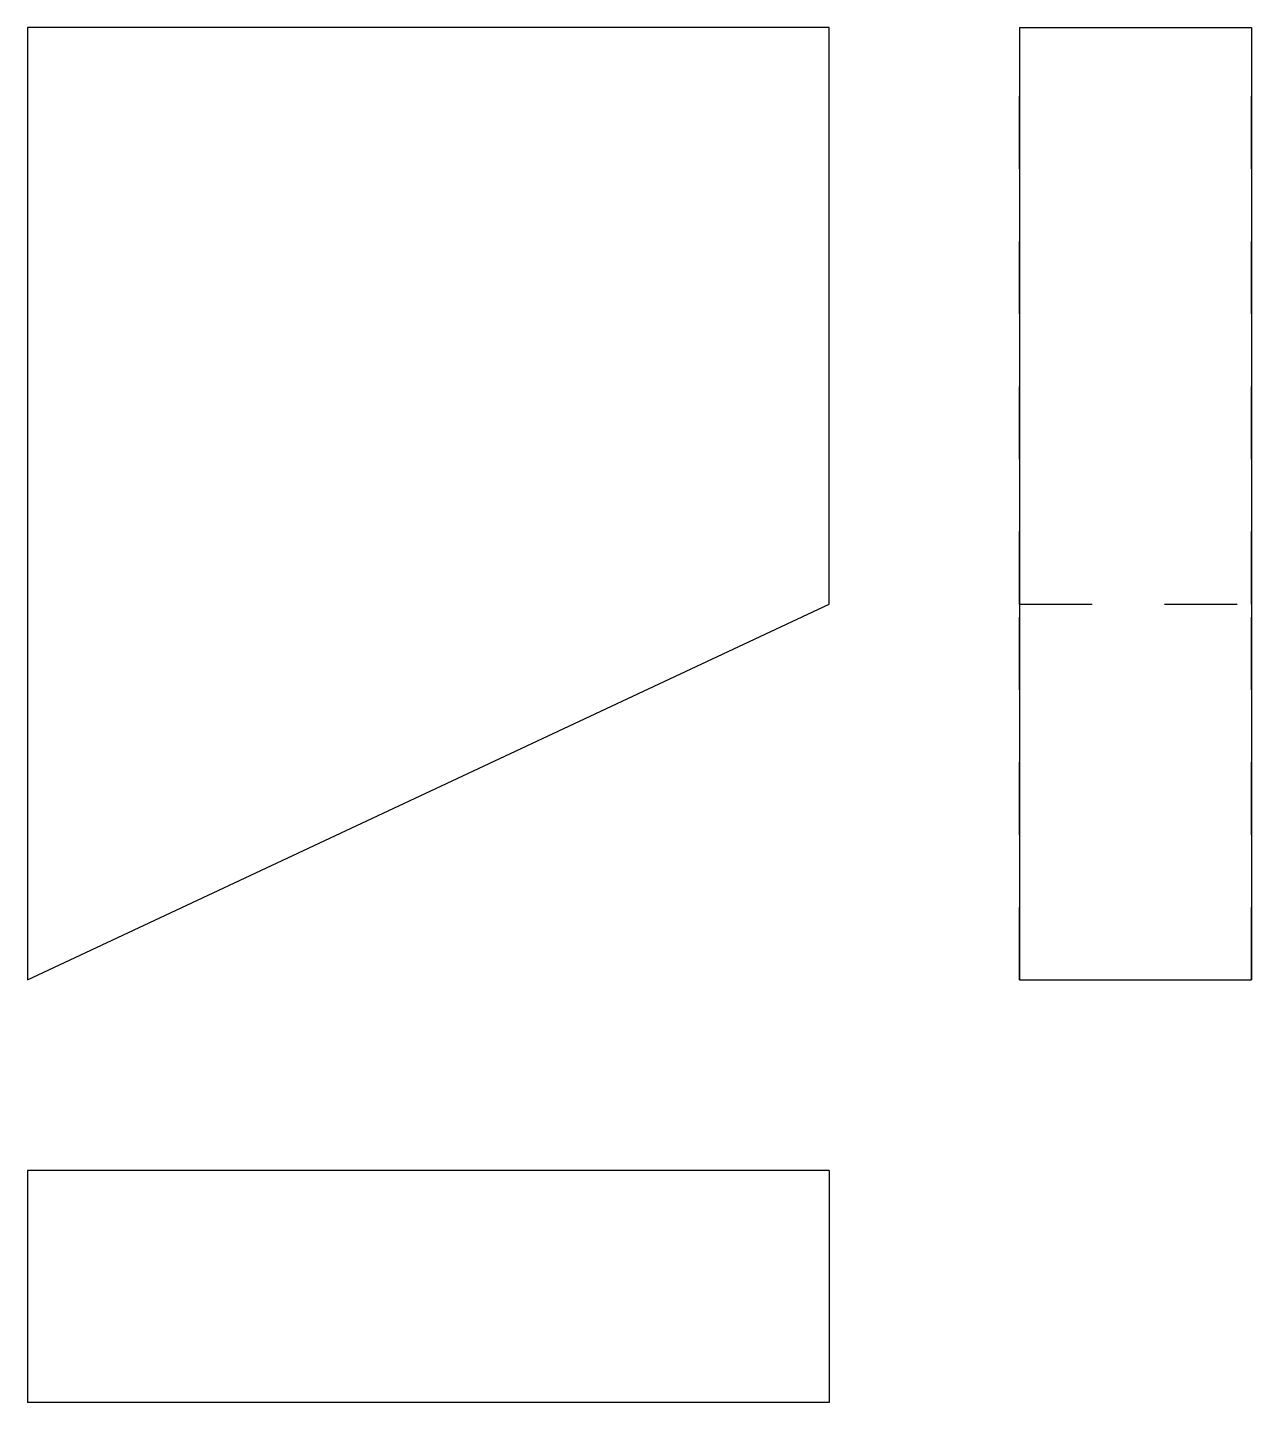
# Model space of a CAD drawing. Extents: x 0 to 1.69, y 0 to 1.89.
import ezdxf

# ---------------------------------------------------------------- set-up
doc = ezdxf.new("R2010")
doc.units = 0
doc.linetypes.add('HIDDEN', pattern=[0.065622, 0.04377, -0.021852])
for name, color, linetype in [('FRONT', 7, 'CONTINUOUS'), ('LEFT', 7, 'CONTINUOUS'), ('LEFT_HID', 7, 'HIDDEN'), ('TOP', 7, 'CONTINUOUS')]:
    doc.layers.add(name, color=color, linetype=linetype)

msp = doc.modelspace()

# ---------------------------------------------------------------- linework, layer by layer
at = {"layer": 'FRONT'}
for p, q in [((1.104554, 1.894654), (0, 1.894654)), ((0, 1.894654), (0, 0.582225)), ((1.104554, 1.100005), (1.104554, 1.894654)), ((0, 0.582225), (1.104554, 1.100005))]:
    msp.add_line(p, q, dxfattribs=at)
at = {"layer": 'LEFT'}
for p, q in [((1.36704, 1.894654), (1.686779, 1.894654)), ((1.36704, 1.894654), (1.36704, 0.582225)), ((1.686779, 1.894654), (1.686779, 0.582225)), ((1.36704, 0.582225), (1.686779, 0.582225))]:
    msp.add_line(p, q, dxfattribs=at)
at = {"layer": 'LEFT_HID', "linetype": 'HIDDEN'}
for p, q in [((1.36704, 1.100005), (1.36704, 1.894654)), ((1.686779, 1.100005), (1.686779, 1.894654)), ((1.36704, 1.100005), (1.686779, 1.100005)), ((1.36704, 0.582225), (1.36704, 1.100005)), ((1.686779, 0.582225), (1.686779, 1.100005))]:
    msp.add_line(p, q, dxfattribs=at)
at = {"layer": 'TOP'}
for p, q in [((0, 0.319739), (0, 0)), ((1.104554, 0.319739), (0, 0.319739)), ((1.104554, 0.319739), (1.104554, 0)), ((1.104554, 0), (0, 0))]:
    msp.add_line(p, q, dxfattribs=at)

doc.saveas('drawing.dxf')
